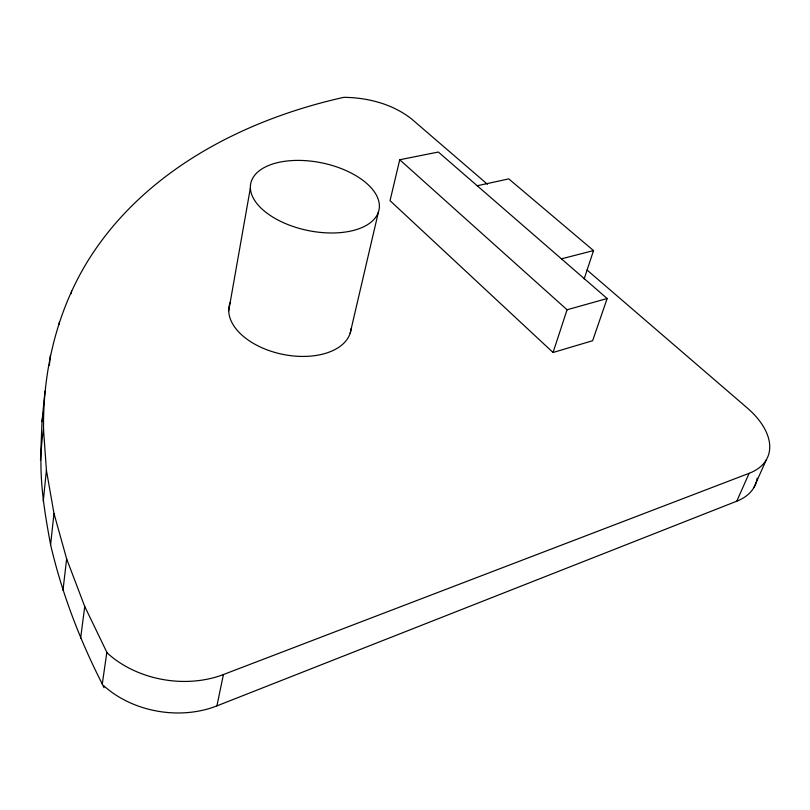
<?xml version="1.0" encoding="UTF-8"?>
<svg xmlns="http://www.w3.org/2000/svg" width="810" height="810" viewBox="0 0 810 810"><rect width="100%" height="100%" fill="white"/><g stroke="black" fill="none" stroke-linecap="round" stroke-linejoin="round"><path stroke-width="1.21" d="M104.014 687.72L102.283 684.045C79.724 639.779 61.854 593.183 50.605 544.735C43.548 506.827 37.179 467.937 43.538 429.462C42.829 371.334 56.558 312.781 86.71 262.794C142.013 172.155 242.403 119.971 343.42 97.433L344.635 97.332C368.418 97.757 392.809 104.126 411.703 119.05L487.428 184.245M40.5 460.212L42.009 421.554L44.975 391.149M49.38 365.35L50.362 355.337M59.089 324.496L59.343 322.026M43.244 501.289L46.413 470.245L43.538 429.462M71.31 293.635L71.564 291.195M50.605 544.735L53.986 513.429L46.413 470.245M62.957 590.419L66.643 558.9L53.986 513.429M80.646 638.158L84.736 606.487L66.643 558.9M102.283 684.045L106.849 652.293L84.736 606.487M42.009 421.554L43.315 412.827M228.724 310.686L250.381 187.971M103.548 685.554A91.196 69.792 8.7 0 0 216.908 705.885L223.428 674.538L749.108 473.313A77.163 43.548 22.1 0 0 747.164 407.886L587.098 270.074M350.153 333.264L378.422 212.048A65.478 34.526 11.6 0 0 292.815 160.532A65.478 34.526 11.6 0 0 273.416 217.465A65.478 34.526 11.6 0 0 378.422 212.048M399.735 159.752L390.045 200.657L553.058 352.492L592.637 340.716L607.156 298.525L438.352 152.027L399.735 159.752L567.071 309.764L607.156 298.525M553.058 352.492L567.071 309.764M584.152 278.923L593.528 250.573L508.761 178.888L477.211 185.753M216.908 705.885L736.796 501.177L749.108 473.313M753.887 487.59L766.26 459.928M561.431 258.835L593.528 250.573M106.849 652.293L108.145 653.792A92.704 69.427 8.9 0 0 223.428 674.538M757.188 478.153A76.15 44.054 22.4 0 1 736.796 501.177M351.145 328.556A62.076 36.703 11.6 0 1 281.485 354.091A62.076 36.703 11.6 0 1 230.202 302.413"/></g></svg>
